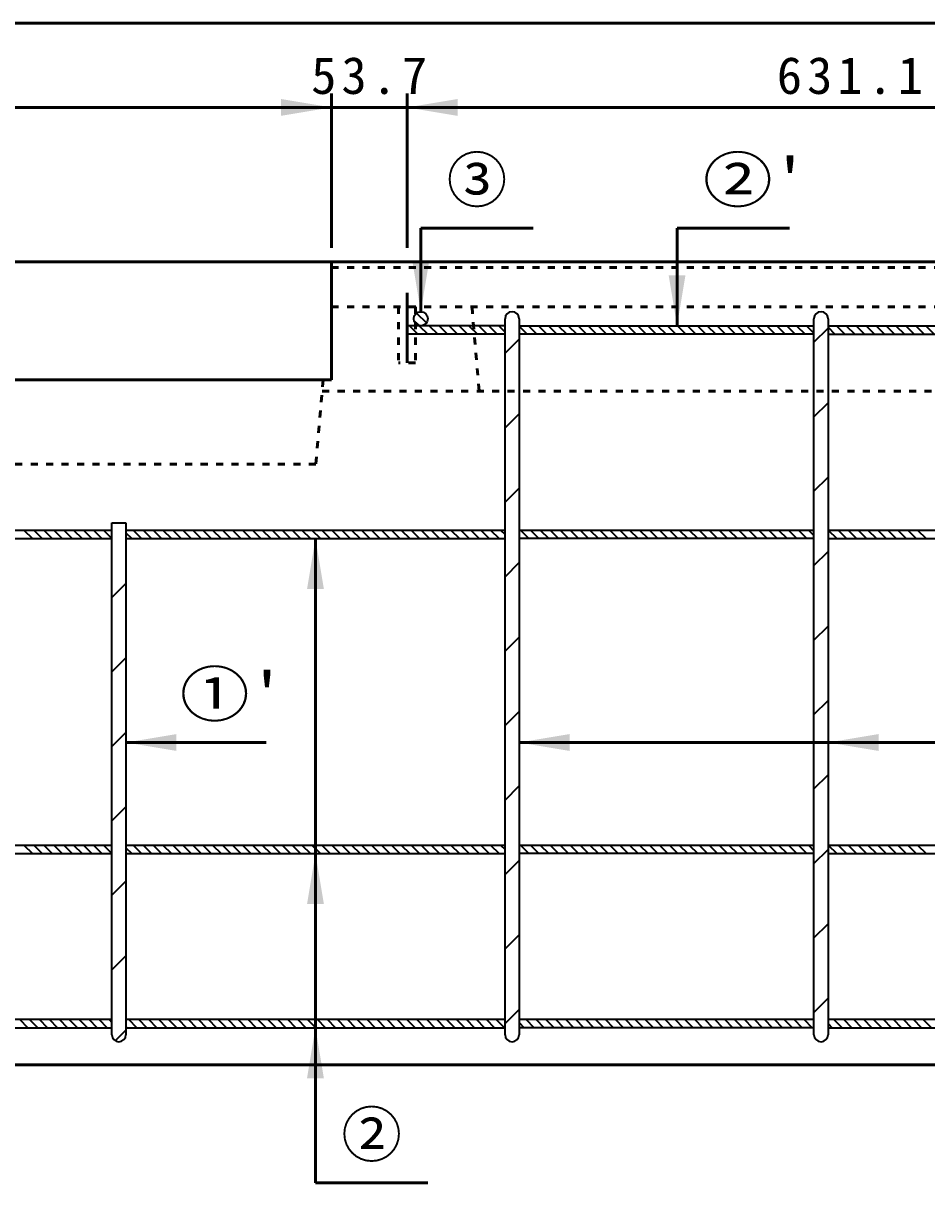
# Model space of a CAD drawing. Units: millimetres, scale not verified. Extents: x 100 to 4105, y 100 to 2870.
# Drawn here: x 2976 to 3620, y 925 to 1751 of the extents above; entities that cross this region are included whole.
import ezdxf
from ezdxf.enums import TextEntityAlignment as Align

# ---------------------------------------------------------------- set-up
doc = ezdxf.new("R2010")
doc.units = ezdxf.units.MM
doc.header["$LTSCALE"] = 5
doc.linetypes.add('USER1', pattern=[2.2, 1, -1.2])
doc.linetypes.add('USER3', pattern=[13.4, 10, -1.2, 1, -1.2])
doc.layers.add('V-nasSTD', color=7, linetype='Continuous', lineweight=35)
doc.styles.add('ＭＳ ゴシック', font='')
doc.styles.get('ＭＳ ゴシック').set_extended_font_data('MS Gothic')

msp = doc.modelspace()

# ---------------------------------------------------------------- hatches: boundary and pattern name
at = {"layer": 'V-nasSTD'}
for points in [[(3159.85, 1685.38), (3195.85, 1691.38), (3159.85, 1697.38)], [(3285.55, 1697.38), (3249.55, 1691.38), (3285.55, 1685.38)], [(3265.35, 1581.88), (3259.35, 1545.88), (3253.35, 1581.88)], [(3447.85, 1571.88), (3441.85, 1535.88), (3435.85, 1571.88)], [(3190.35, 1348.326), (3184.35, 1384.326), (3178.35, 1348.326)], [(3085.35, 1245.015), (3049.35, 1239.015), (3085.35, 1233.015)], [(3365.35, 1245.015), (3329.35, 1239.015), (3365.35, 1233.015)], [(3585.35, 1245.015), (3549.35, 1239.015), (3585.35, 1233.015)], [(3190.35, 1123.88), (3184.35, 1159.88), (3178.35, 1123.88)], [(3190.35, 999.88), (3184.35, 1035.88), (3178.35, 999.88)]]:
    msp.add_hatch(color=256, dxfattribs=at).paths.add_polyline_path(points)

# ---------------------------------------------------------------- linework, layer by layer
at = {"layer": 'V-nasSTD', "lineweight": 50}
for p, q in [((1934.35, 1751.38), (3934.35, 1751.38)), ((3195.85, 1591.38), (3195.85, 1701.38)), ((3249.55, 1591.38), (3249.55, 1701.38)), ((2672.85, 1691.38), (3195.85, 1691.38)), ((3195.85, 1691.38), (3249.55, 1691.38)), ((3249.55, 1691.38), (3880.65, 1691.38)), ((3259.35, 1605.38), (3259.35, 1545.88)), ((3259.35, 1605.38), (3339.35, 1605.38)), ((3441.85, 1605.38), (3441.85, 1535.88)), ((3441.85, 1605.38), (3521.85, 1605.38)), ((3195.85, 1581.38), (2672.85, 1581.38)), ((3195.85, 1581.38), (3934.35, 1581.38)), ((3195.85, 1581.38), (3195.85, 1497.38)), ((2672.85, 1497.38), (3195.85, 1497.38)), ((3184.35, 925.38), (3184.35, 1384.326)), ((3049.35, 1239.015), (3149.35, 1239.015)), ((4037.35, 1239.015), (3329.35, 1239.015)), ((1934.35, 1009.38), (3934.35, 1009.38)), ((3184.35, 925.38), (3264.35, 925.38))]:
    msp.add_line(p, q, dxfattribs=at)
at = {"layer": 'V-nasSTD', "linetype": 'USER1', "lineweight": 50}
for p, q in [((3195.85, 1577.38), (3934.35, 1577.38)), ((3195.85, 1549.38), (3934.35, 1549.38)), ((3243.55, 1549.38), (3243.55, 1509.38)), ((3255.55, 1549.38), (3255.55, 1509.38)), ((3295.85, 1549.38), (3300.85, 1489.38)), ((3255.55, 1509.38), (3243.55, 1509.38)), ((3189.85, 1497.38), (3184.591, 1437.269)), ((3189.151, 1489.38), (3934.35, 1489.38)), ((3184.591, 1437.269), (2684.109, 1437.269))]:
    msp.add_line(p, q, dxfattribs=at)
at = {"layer": 'V-nasSTD', "linetype": 'USER3', "lineweight": 50}
msp.add_line((3249.55, 1559.38), (3249.55, 1509.38), dxfattribs=at)
at = {"layer": 'V-nasSTD'}
for p, q in [((3256.364, 1544.891), (3263.361, 1537.894)), ((3254.494, 1539.69), (3258.16, 1536.024)), ((3319.35, 1030.88), (3319.35, 1540.88)), ((3329.35, 1540.88), (3329.35, 1030.88)), ((3539.35, 1030.88), (3539.35, 1540.88)), ((3549.35, 1540.88), (3549.35, 1030.88)), ((3319.35, 1535.88), (3249.35, 1535.88)), ((3249.35, 1529.88), (3249.35, 1535.88)), ((3249.35, 1530.691), (3250.161, 1529.88)), ((3319.35, 1529.88), (3249.35, 1529.88)), ((3251.232, 1535.88), (3257.232, 1529.88)), ((3258.304, 1535.88), (3264.304, 1529.88)), ((3265.375, 1535.88), (3271.375, 1529.88)), ((3272.446, 1535.88), (3278.446, 1529.88)), ((3279.517, 1535.88), (3285.517, 1529.88)), ((3286.588, 1535.88), (3292.588, 1529.88)), ((3293.659, 1535.88), (3299.659, 1529.88)), ((3300.73, 1535.88), (3306.73, 1529.88)), ((3307.801, 1535.88), (3313.801, 1529.88)), ((3314.872, 1535.88), (3319.35, 1531.402)), ((3329.35, 1535.88), (3539.35, 1535.88)), ((3329.35, 1535.544), (3335.014, 1529.88)), ((3539.35, 1529.88), (3329.35, 1529.88)), ((3336.085, 1535.88), (3342.085, 1529.88)), ((3343.156, 1535.88), (3349.156, 1529.88)), ((3350.227, 1535.88), (3356.227, 1529.88)), ((3357.298, 1535.88), (3363.298, 1529.88)), ((3364.37, 1535.88), (3370.37, 1529.88)), ((3371.441, 1535.88), (3377.441, 1529.88)), ((3378.512, 1535.88), (3384.512, 1529.88)), ((3385.583, 1535.88), (3391.583, 1529.88)), ((3392.654, 1535.88), (3398.654, 1529.88)), ((3399.725, 1535.88), (3405.725, 1529.88)), ((3406.796, 1535.88), (3412.796, 1529.88)), ((3413.867, 1535.88), (3419.867, 1529.88)), ((3420.938, 1535.88), (3426.938, 1529.88)), ((3428.009, 1535.88), (3434.009, 1529.88)), ((3435.08, 1535.88), (3441.08, 1529.88)), ((3442.151, 1535.88), (3448.151, 1529.88)), ((3449.222, 1535.88), (3455.222, 1529.88)), ((3456.293, 1535.88), (3462.293, 1529.88)), ((3463.364, 1535.88), (3469.364, 1529.88)), ((3470.436, 1535.88), (3476.436, 1529.88)), ((3477.507, 1535.88), (3483.507, 1529.88)), ((3484.578, 1535.88), (3490.578, 1529.88)), ((3491.649, 1535.88), (3497.649, 1529.88)), ((3498.72, 1535.88), (3504.72, 1529.88)), ((3505.791, 1535.88), (3511.791, 1529.88)), ((3512.862, 1535.88), (3518.862, 1529.88)), ((3519.933, 1535.88), (3525.933, 1529.88)), ((3527.004, 1535.88), (3533.004, 1529.88)), ((3534.075, 1535.88), (3539.35, 1530.605)), ((3539.35, 1524.096), (3549.35, 1534.096)), ((3549.35, 1535.88), (3754.35, 1535.88)), ((3549.35, 1534.747), (3554.217, 1529.88)), ((3549.35, 1529.88), (3754.35, 1529.88)), ((3555.288, 1535.88), (3561.288, 1529.88)), ((3562.359, 1535.88), (3568.359, 1529.88)), ((3569.431, 1535.88), (3575.431, 1529.88)), ((3576.502, 1535.88), (3582.502, 1529.88)), ((3583.573, 1535.88), (3589.573, 1529.88)), ((3590.644, 1535.88), (3596.644, 1529.88)), ((3597.715, 1535.88), (3603.715, 1529.88)), ((3604.786, 1535.88), (3610.786, 1529.88)), ((3611.857, 1535.88), (3617.857, 1529.88)), ((3618.928, 1535.88), (3624.928, 1529.88)), ((3319.35, 1516.228), (3329.35, 1526.228)), ((3539.35, 1471.063), (3549.35, 1481.063)), ((3319.35, 1463.195), (3329.35, 1473.195)), ((3539.35, 1418.03), (3549.35, 1428.03)), ((3319.35, 1410.162), (3329.35, 1420.162)), ((2934.35, 1390.326), (3039.35, 1390.326)), ((2976.76, 1390.326), (2982.76, 1384.326)), ((2983.831, 1390.326), (2989.831, 1384.326)), ((2990.902, 1390.326), (2996.902, 1384.326)), ((2997.973, 1390.326), (3003.973, 1384.326)), ((3005.045, 1390.326), (3011.045, 1384.326)), ((3012.116, 1390.326), (3018.116, 1384.326)), ((3019.187, 1390.326), (3025.187, 1384.326)), ((3026.258, 1390.326), (3032.258, 1384.326)), ((3033.329, 1390.326), (3039.329, 1384.326)), ((3039.35, 1030.88), (3039.35, 1395.38)), ((3039.35, 1395.38), (3049.35, 1395.38)), ((3039.35, 1395.327), (3039.404, 1395.38)), ((3049.35, 1395.38), (3049.35, 1030.88)), ((3049.35, 1390.326), (3319.35, 1390.326)), ((3049.35, 1388.447), (3053.471, 1384.326)), ((3054.542, 1390.326), (3060.542, 1384.326)), ((3061.613, 1390.326), (3067.613, 1384.326)), ((3068.684, 1390.326), (3074.684, 1384.326)), ((3075.755, 1390.326), (3081.755, 1384.326)), ((3082.826, 1390.326), (3088.826, 1384.326)), ((3089.897, 1390.326), (3095.897, 1384.326)), ((3096.968, 1390.326), (3102.968, 1384.326)), ((3104.039, 1390.326), (3110.039, 1384.326)), ((3111.111, 1390.326), (3117.111, 1384.326)), ((3118.182, 1390.326), (3124.182, 1384.326)), ((3125.253, 1390.326), (3131.253, 1384.326)), ((3132.324, 1390.326), (3138.324, 1384.326)), ((3139.395, 1390.326), (3145.395, 1384.326)), ((3146.466, 1390.326), (3152.466, 1384.326)), ((3153.537, 1390.326), (3159.537, 1384.326)), ((3160.608, 1390.326), (3166.608, 1384.326)), ((3167.679, 1390.326), (3173.679, 1384.326)), ((3174.75, 1390.326), (3180.75, 1384.326)), ((3181.821, 1390.326), (3187.821, 1384.326)), ((3188.892, 1390.326), (3194.892, 1384.326)), ((3195.963, 1390.326), (3201.963, 1384.326)), ((3203.034, 1390.326), (3209.034, 1384.326)), ((3210.105, 1390.326), (3216.105, 1384.326)), ((3217.177, 1390.326), (3223.177, 1384.326)), ((3224.248, 1390.326), (3230.248, 1384.326)), ((3231.319, 1390.326), (3237.319, 1384.326)), ((3238.39, 1390.326), (3244.39, 1384.326)), ((3245.461, 1390.326), (3251.461, 1384.326)), ((3252.532, 1390.326), (3258.532, 1384.326)), ((3259.603, 1390.326), (3265.603, 1384.326)), ((3266.674, 1390.326), (3272.674, 1384.326)), ((3273.745, 1390.326), (3279.745, 1384.326)), ((3280.816, 1390.326), (3286.816, 1384.326)), ((3287.887, 1390.326), (3293.887, 1384.326)), ((3294.958, 1390.326), (3300.958, 1384.326)), ((3302.029, 1390.326), (3308.029, 1384.326)), ((3309.1, 1390.326), (3315.1, 1384.326)), ((3316.171, 1390.326), (3319.35, 1387.147)), ((3329.35, 1390.326), (3539.35, 1390.326)), ((3330.314, 1390.326), (3336.314, 1384.326)), ((3337.385, 1390.326), (3343.385, 1384.326)), ((3344.456, 1390.326), (3350.456, 1384.326)), ((3351.527, 1390.326), (3357.527, 1384.326)), ((3358.598, 1390.326), (3364.598, 1384.326)), ((3365.669, 1390.326), (3371.669, 1384.326)), ((3372.74, 1390.326), (3378.74, 1384.326)), ((3379.811, 1390.326), (3385.811, 1384.326)), ((3386.882, 1390.326), (3392.882, 1384.326)), ((3393.953, 1390.326), (3399.953, 1384.326)), ((3401.024, 1390.326), (3407.024, 1384.326)), ((3408.095, 1390.326), (3414.095, 1384.326)), ((3415.166, 1390.326), (3421.166, 1384.326)), ((3422.238, 1390.326), (3428.238, 1384.326)), ((3429.309, 1390.326), (3435.309, 1384.326)), ((3436.38, 1390.326), (3442.38, 1384.326)), ((3443.451, 1390.326), (3449.451, 1384.326)), ((3450.522, 1390.326), (3456.522, 1384.326)), ((3457.593, 1390.326), (3463.593, 1384.326)), ((3464.664, 1390.326), (3470.664, 1384.326)), ((3471.735, 1390.326), (3477.735, 1384.326)), ((3478.806, 1390.326), (3484.806, 1384.326)), ((3485.877, 1390.326), (3491.877, 1384.326)), ((3492.948, 1390.326), (3498.948, 1384.326)), ((3500.019, 1390.326), (3506.019, 1384.326)), ((3507.09, 1390.326), (3513.09, 1384.326)), ((3514.161, 1390.326), (3520.161, 1384.326)), ((3521.232, 1390.326), (3527.232, 1384.326)), ((3528.304, 1390.326), (3534.304, 1384.326)), ((3535.375, 1390.326), (3539.35, 1386.35)), ((3549.35, 1390.326), (3754.35, 1390.326)), ((3549.517, 1390.326), (3555.517, 1384.326)), ((3556.588, 1390.326), (3562.588, 1384.326)), ((3563.659, 1390.326), (3569.659, 1384.326)), ((3570.73, 1390.326), (3576.73, 1384.326)), ((3577.801, 1390.326), (3583.801, 1384.326)), ((3584.872, 1390.326), (3590.872, 1384.326)), ((3591.943, 1390.326), (3597.943, 1384.326)), ((3599.014, 1390.326), (3605.014, 1384.326)), ((3606.085, 1390.326), (3612.085, 1384.326)), ((3613.156, 1390.326), (3619.156, 1384.326)), ((2934.35, 1384.326), (3039.35, 1384.326)), ((3049.35, 1384.326), (3319.35, 1384.326)), ((3539.35, 1384.326), (3329.35, 1384.326)), ((3549.35, 1384.326), (3754.35, 1384.326)), ((3539.35, 1364.997), (3549.35, 1374.997)), ((3319.35, 1357.129), (3329.35, 1367.129)), ((3039.35, 1342.294), (3049.35, 1352.294)), ((3539.35, 1311.964), (3549.35, 1321.964)), ((3319.35, 1304.096), (3329.35, 1314.096)), ((3039.35, 1289.261), (3049.35, 1299.261)), ((3539.35, 1258.931), (3549.35, 1268.931)), ((3319.35, 1251.063), (3329.35, 1261.063)), ((3039.35, 1236.228), (3049.35, 1246.228)), ((3539.35, 1205.898), (3549.35, 1215.898)), ((3319.35, 1198.03), (3329.35, 1208.03)), ((3039.35, 1183.195), (3049.35, 1193.195)), ((2934.35, 1165.88), (3039.35, 1165.88)), ((2976.76, 1165.88), (2982.76, 1159.88)), ((2983.831, 1165.88), (2989.831, 1159.88)), ((2990.902, 1165.88), (2996.902, 1159.88)), ((2997.973, 1165.88), (3003.973, 1159.88)), ((3005.045, 1165.88), (3011.045, 1159.88)), ((3012.116, 1165.88), (3018.116, 1159.88)), ((3019.187, 1165.88), (3025.187, 1159.88)), ((3026.258, 1165.88), (3032.258, 1159.88)), ((3033.329, 1165.88), (3039.329, 1159.88)), ((3049.35, 1165.88), (3319.35, 1165.88)), ((3054.542, 1165.88), (3060.542, 1159.88)), ((3061.613, 1165.88), (3067.613, 1159.88)), ((3068.684, 1165.88), (3074.684, 1159.88)), ((3075.755, 1165.88), (3081.755, 1159.88)), ((3082.826, 1165.88), (3088.826, 1159.88)), ((3089.897, 1165.88), (3095.897, 1159.88)), ((3096.968, 1165.88), (3102.968, 1159.88)), ((3104.039, 1165.88), (3110.039, 1159.88)), ((3111.111, 1165.88), (3117.111, 1159.88)), ((3118.182, 1165.88), (3124.182, 1159.88)), ((3125.253, 1165.88), (3131.253, 1159.88)), ((3132.324, 1165.88), (3138.324, 1159.88)), ((3139.395, 1165.88), (3145.395, 1159.88)), ((3146.466, 1165.88), (3152.466, 1159.88)), ((3153.537, 1165.88), (3159.537, 1159.88)), ((3160.608, 1165.88), (3166.608, 1159.88)), ((3167.679, 1165.88), (3173.679, 1159.88)), ((3174.75, 1165.88), (3180.75, 1159.88)), ((3181.821, 1165.88), (3187.821, 1159.88)), ((3188.892, 1165.88), (3194.892, 1159.88)), ((3195.963, 1165.88), (3201.963, 1159.88)), ((3203.034, 1165.88), (3209.034, 1159.88)), ((3210.105, 1165.88), (3216.105, 1159.88)), ((3217.177, 1165.88), (3223.177, 1159.88)), ((3224.248, 1165.88), (3230.248, 1159.88)), ((3231.319, 1165.88), (3237.319, 1159.88)), ((3238.39, 1165.88), (3244.39, 1159.88)), ((3245.461, 1165.88), (3251.461, 1159.88)), ((3252.532, 1165.88), (3258.532, 1159.88)), ((3259.603, 1165.88), (3265.603, 1159.88)), ((3266.674, 1165.88), (3272.674, 1159.88)), ((3273.745, 1165.88), (3279.745, 1159.88)), ((3280.816, 1165.88), (3286.816, 1159.88)), ((3287.887, 1165.88), (3293.887, 1159.88)), ((3294.958, 1165.88), (3300.958, 1159.88)), ((3302.029, 1165.88), (3308.029, 1159.88)), ((3309.1, 1165.88), (3315.1, 1159.88)), ((3316.171, 1165.88), (3319.35, 1162.702)), ((3329.35, 1165.88), (3539.35, 1165.88)), ((3330.314, 1165.88), (3336.314, 1159.88)), ((3337.385, 1165.88), (3343.385, 1159.88)), ((3344.456, 1165.88), (3350.456, 1159.88)), ((3351.527, 1165.88), (3357.527, 1159.88)), ((3358.598, 1165.88), (3364.598, 1159.88)), ((3365.669, 1165.88), (3371.669, 1159.88)), ((3372.74, 1165.88), (3378.74, 1159.88)), ((3379.811, 1165.88), (3385.811, 1159.88)), ((3386.882, 1165.88), (3392.882, 1159.88)), ((3393.953, 1165.88), (3399.953, 1159.88)), ((3401.024, 1165.88), (3407.024, 1159.88)), ((3408.095, 1165.88), (3414.095, 1159.88)), ((3415.166, 1165.88), (3421.166, 1159.88)), ((3422.238, 1165.88), (3428.238, 1159.88)), ((3429.309, 1165.88), (3435.309, 1159.88)), ((3436.38, 1165.88), (3442.38, 1159.88)), ((3443.451, 1165.88), (3449.451, 1159.88)), ((3450.522, 1165.88), (3456.522, 1159.88)), ((3457.593, 1165.88), (3463.593, 1159.88)), ((3464.664, 1165.88), (3470.664, 1159.88)), ((3471.735, 1165.88), (3477.735, 1159.88)), ((3478.806, 1165.88), (3484.806, 1159.88)), ((3485.877, 1165.88), (3491.877, 1159.88)), ((3492.948, 1165.88), (3498.948, 1159.88)), ((3500.019, 1165.88), (3506.019, 1159.88)), ((3507.09, 1165.88), (3513.09, 1159.88)), ((3514.161, 1165.88), (3520.161, 1159.88)), ((3521.232, 1165.88), (3527.232, 1159.88)), ((3528.304, 1165.88), (3534.304, 1159.88)), ((3535.375, 1165.88), (3539.35, 1161.905)), ((3549.35, 1165.88), (3754.35, 1165.88)), ((3549.517, 1165.88), (3555.517, 1159.88)), ((3556.588, 1165.88), (3562.588, 1159.88)), ((3563.659, 1165.88), (3569.659, 1159.88)), ((3570.73, 1165.88), (3576.73, 1159.88)), ((3577.801, 1165.88), (3583.801, 1159.88)), ((3584.872, 1165.88), (3590.872, 1159.88)), ((3591.943, 1165.88), (3597.943, 1159.88)), ((3599.014, 1165.88), (3605.014, 1159.88)), ((3606.085, 1165.88), (3612.085, 1159.88)), ((3613.156, 1165.88), (3619.156, 1159.88)), ((2934.35, 1159.88), (3039.35, 1159.88)), ((3049.35, 1164.001), (3053.471, 1159.88)), ((3049.35, 1159.88), (3319.35, 1159.88)), ((3539.35, 1159.88), (3329.35, 1159.88)), ((3539.35, 1152.865), (3549.35, 1162.865)), ((3549.35, 1159.88), (3754.35, 1159.88)), ((3319.35, 1144.997), (3329.35, 1154.997)), ((3039.35, 1130.162), (3049.35, 1140.162)), ((3539.35, 1099.832), (3549.35, 1109.832)), ((3319.35, 1091.964), (3329.35, 1101.964)), ((3039.35, 1077.129), (3049.35, 1087.129)), ((3539.35, 1046.799), (3549.35, 1056.799)), ((2934.35, 1041.88), (3039.35, 1041.88)), ((2973.481, 1041.88), (2979.481, 1035.88)), ((2980.552, 1041.88), (2986.552, 1035.88)), ((2987.623, 1041.88), (2993.623, 1035.88)), ((2994.694, 1041.88), (3000.694, 1035.88)), ((3001.765, 1041.88), (3007.765, 1035.88)), ((3008.836, 1041.88), (3014.836, 1035.88)), ((3015.907, 1041.88), (3021.907, 1035.88)), ((3022.978, 1041.88), (3028.978, 1035.88)), ((3030.05, 1041.88), (3036.05, 1035.88)), ((3037.121, 1041.88), (3039.35, 1039.651)), ((3049.35, 1041.88), (3319.35, 1041.88)), ((3051.263, 1041.88), (3057.263, 1035.88)), ((3058.334, 1041.88), (3064.334, 1035.88)), ((3065.405, 1041.88), (3071.405, 1035.88)), ((3072.476, 1041.88), (3078.476, 1035.88)), ((3079.547, 1041.88), (3085.547, 1035.88)), ((3086.618, 1041.88), (3092.618, 1035.88)), ((3093.689, 1041.88), (3099.689, 1035.88)), ((3100.76, 1041.88), (3106.76, 1035.88)), ((3107.831, 1041.88), (3113.831, 1035.88)), ((3114.902, 1041.88), (3120.902, 1035.88)), ((3121.973, 1041.88), (3127.973, 1035.88)), ((3129.045, 1041.88), (3135.045, 1035.88)), ((3136.116, 1041.88), (3142.116, 1035.88)), ((3143.187, 1041.88), (3149.187, 1035.88)), ((3150.258, 1041.88), (3156.258, 1035.88)), ((3157.329, 1041.88), (3163.329, 1035.88)), ((3164.4, 1041.88), (3170.4, 1035.88)), ((3171.471, 1041.88), (3177.471, 1035.88)), ((3178.542, 1041.88), (3184.542, 1035.88)), ((3185.613, 1041.88), (3191.613, 1035.88)), ((3192.684, 1041.88), (3198.684, 1035.88)), ((3199.755, 1041.88), (3205.755, 1035.88)), ((3206.826, 1041.88), (3212.826, 1035.88)), ((3213.897, 1041.88), (3219.897, 1035.88)), ((3220.968, 1041.88), (3226.968, 1035.88)), ((3228.039, 1041.88), (3234.039, 1035.88)), ((3235.111, 1041.88), (3241.111, 1035.88)), ((3242.182, 1041.88), (3248.182, 1035.88)), ((3249.253, 1041.88), (3255.253, 1035.88)), ((3256.324, 1041.88), (3262.324, 1035.88)), ((3263.395, 1041.88), (3269.395, 1035.88)), ((3270.466, 1041.88), (3276.466, 1035.88)), ((3277.537, 1041.88), (3283.537, 1035.88)), ((3284.608, 1041.88), (3290.608, 1035.88)), ((3291.679, 1041.88), (3297.679, 1035.88)), ((3298.75, 1041.88), (3304.75, 1035.88)), ((3305.821, 1041.88), (3311.821, 1035.88)), ((3312.892, 1041.88), (3318.892, 1035.88)), ((3319.35, 1038.931), (3329.35, 1048.931)), ((3329.35, 1041.88), (3539.35, 1041.88)), ((3334.105, 1041.88), (3340.105, 1035.88)), ((3341.177, 1041.88), (3347.177, 1035.88)), ((3348.248, 1041.88), (3354.248, 1035.88)), ((3355.319, 1041.88), (3361.319, 1035.88)), ((3362.39, 1041.88), (3368.39, 1035.88)), ((3369.461, 1041.88), (3375.461, 1035.88)), ((3376.532, 1041.88), (3382.532, 1035.88)), ((3383.603, 1041.88), (3389.603, 1035.88)), ((3390.674, 1041.88), (3396.674, 1035.88)), ((3397.745, 1041.88), (3403.745, 1035.88)), ((3404.816, 1041.88), (3410.816, 1035.88)), ((3411.887, 1041.88), (3417.887, 1035.88)), ((3418.958, 1041.88), (3424.958, 1035.88)), ((3426.029, 1041.88), (3432.029, 1035.88)), ((3433.1, 1041.88), (3439.1, 1035.88)), ((3440.171, 1041.88), (3446.171, 1035.88)), ((3447.243, 1041.88), (3453.243, 1035.88)), ((3454.314, 1041.88), (3460.314, 1035.88)), ((3461.385, 1041.88), (3467.385, 1035.88)), ((3468.456, 1041.88), (3474.456, 1035.88)), ((3475.527, 1041.88), (3481.527, 1035.88)), ((3482.598, 1041.88), (3488.598, 1035.88)), ((3489.669, 1041.88), (3495.669, 1035.88)), ((3496.74, 1041.88), (3502.74, 1035.88)), ((3503.811, 1041.88), (3509.811, 1035.88)), ((3510.882, 1041.88), (3516.882, 1035.88)), ((3517.953, 1041.88), (3523.953, 1035.88)), ((3525.024, 1041.88), (3531.024, 1035.88)), ((3532.095, 1041.88), (3538.095, 1035.88)), ((3549.35, 1041.88), (3754.35, 1041.88)), ((3553.309, 1041.88), (3559.309, 1035.88)), ((3560.38, 1041.88), (3566.38, 1035.88)), ((3567.451, 1041.88), (3573.451, 1035.88)), ((3574.522, 1041.88), (3580.522, 1035.88)), ((3581.593, 1041.88), (3587.593, 1035.88)), ((3588.664, 1041.88), (3594.664, 1035.88)), ((3595.735, 1041.88), (3601.735, 1035.88)), ((3602.806, 1041.88), (3608.806, 1035.88)), ((3609.877, 1041.88), (3615.877, 1035.88)), ((3616.948, 1041.88), (3622.948, 1035.88)), ((2934.35, 1035.88), (3039.35, 1035.88)), ((3041.821, 1026.567), (3049.35, 1034.096)), ((3049.35, 1036.722), (3050.192, 1035.88)), ((3049.35, 1035.88), (3319.35, 1035.88)), ((3329.35, 1039.564), (3333.034, 1035.88)), ((3539.35, 1035.88), (3329.35, 1035.88)), ((3549.35, 1038.768), (3552.238, 1035.88)), ((3549.35, 1035.88), (3754.35, 1035.88))]:
    msp.add_line(p, q, dxfattribs=at)
msp.add_circle((3259.35, 1540.88), 5, dxfattribs=at)
for centre, start, end in [((3324.35, 1540.88), 0, 180), ((3544.35, 1540.88), 0, 180), ((3044.35, 1030.88), 180, 0), ((3324.35, 1030.88), 180, 0), ((3544.35, 1030.88), 180, 0)]:
    msp.add_arc(centre, 5, start, end, dxfattribs=at)

# ---------------------------------------------------------------- texts
at = {"layer": 'V-nasSTD', "style": 'ＭＳ ゴシック'}
for s, p in [('③', (3277.75, 1655.58)), ('②', (3202.75, 975.58))]:
    msp.add_text(s, height=31.67, dxfattribs=at).set_placement(p, align=Align.TOP_LEFT)
at = {"layer": 'V-nasSTD', "style": 'ＭＳ ゴシック', "width": 1.15}
for s, p in [("②'", (3460.25, 1655.58)), ("①'", (3087.75, 1289.215))]:
    msp.add_text(s, height=31.67, dxfattribs=at).set_placement(p, align=Align.TOP_LEFT)
at = {"layer": 'V-nasSTD', "char_height": 26.39, "attachment_point": 1, "style": 'ＭＳ ゴシック'}
for s, insert in [('\\T1.2;53.7', (3181.3, 1727.38)), ('\\T1.2;631.1', (3512.9, 1727.38))]:
    msp.add_mtext(s, dxfattribs=dict(at, insert=insert))

doc.saveas('drawing.dxf')
